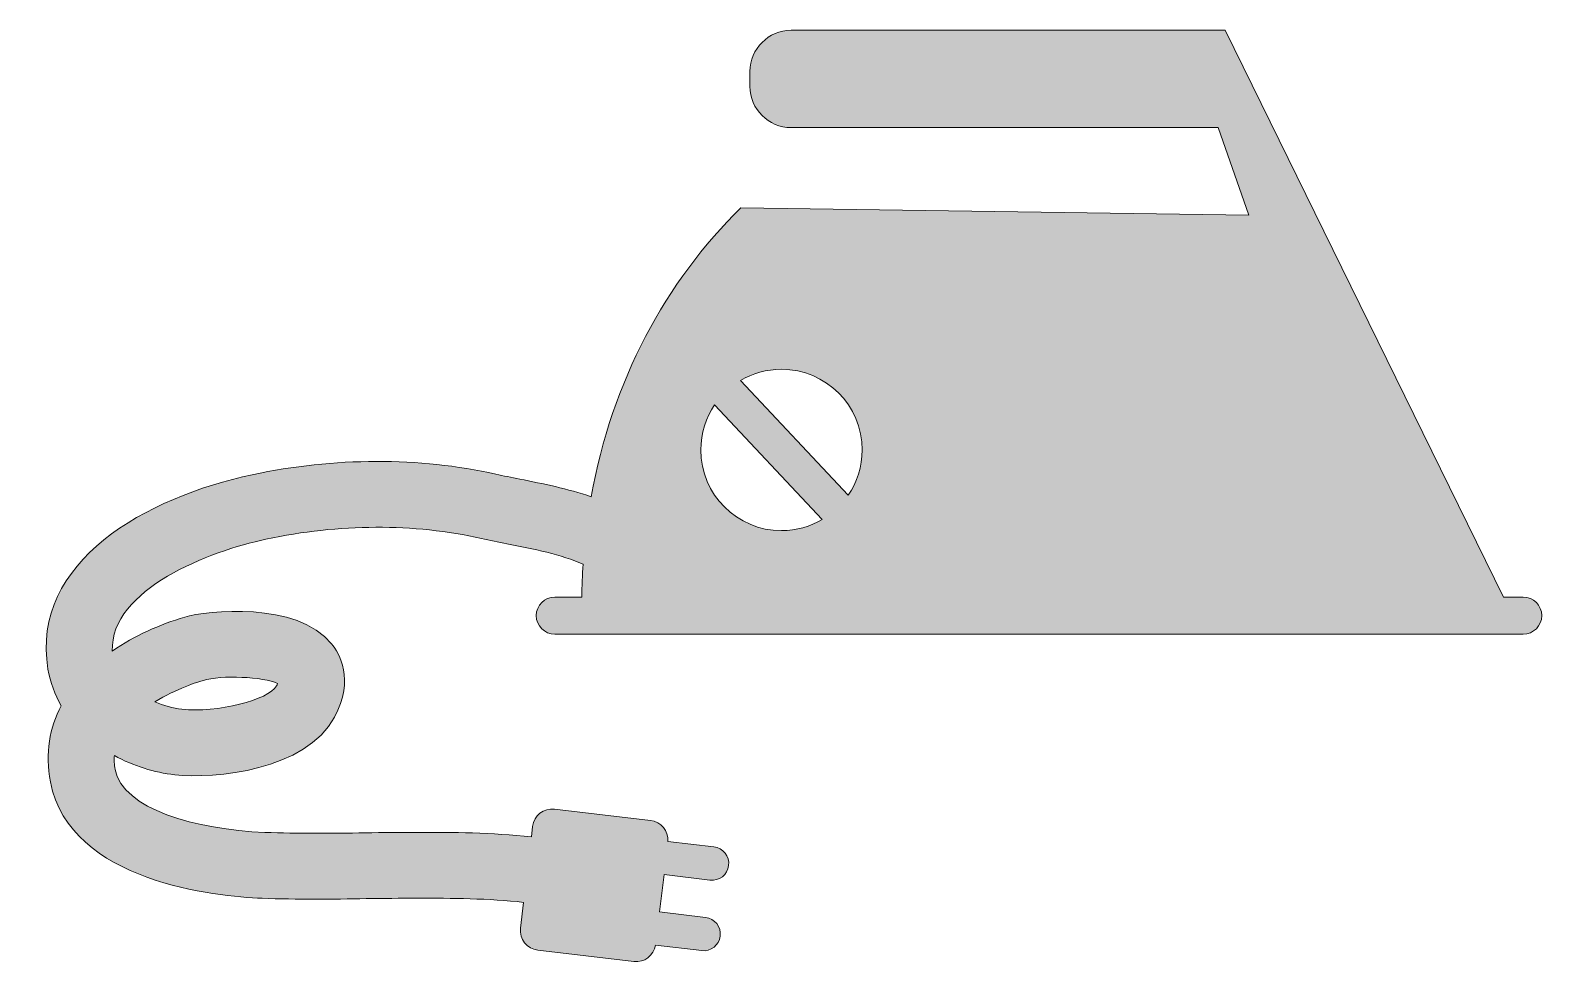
# Model space of a CAD drawing. Header units: inches. Extents: x -1 to 102, y 0 to 63.
import ezdxf

# ---------------------------------------------------------------- set-up
doc = ezdxf.new("R2010")
doc.units = ezdxf.units.IN
doc.header["$MEASUREMENT"] = 0
doc.layers.add('Layer 1', color=7, linetype='Continuous')

msp = doc.modelspace()

# ---------------------------------------------------------------- hatches: boundary and pattern name
at = {"layer": 'Layer 1', "true_color": 0x00c2d1}
h = msp.add_hatch(color=132, dxfattribs=at)
h.dxf.hatch_style = 2
edge = h.paths.add_edge_path()
edge.add_spline(control_points=[(100.34, 24.77), (100.34, 24.77), (99.01, 24.77), (99.01, 24.77), (99.01, 24.77), (80.09, 63.27), (80.09, 63.27), (80.09, 63.27), (79.71, 63.27), (79.71, 63.27), (79.71, 63.27), (77.29, 63.27), (77.29, 63.27), (77.29, 63.27), (50.61, 63.27), (50.61, 63.27), (49.07, 63.27), (47.81, 62.02), (47.81, 60.48), (47.81, 60.48), (47.81, 59.46), (47.81, 59.46), (47.81, 57.91), (49.07, 56.66), (50.61, 56.66), (50.61, 56.66), (79.62, 56.66), (79.62, 56.66), (79.62, 56.66), (81.71, 50.72), (81.71, 50.72), (81.71, 50.72), (47.2, 51.2), (47.2, 51.2), (42.08, 46.25), (38.42, 39.39), (37.02, 31.58), (35.44, 32.13), (33.75, 32.47), (32.17, 32.78), (31.61, 32.9), (31.06, 33), (30.55, 33.12), (25.32, 34.28), (19.59, 34.27), (14, 33.08), (6.84, 31.56), (-1.09, 27.19), (0.12, 19.88), (0.27, 18.97), (0.59, 18.14), (1.02, 17.39), (0.24, 15.9), (-0.09, 14.17), (0.29, 12.21), (1.61, 5.37), (11.63, 4.43), (14.66, 4.31), (17.06, 4.21), (19.44, 4.24), (21.74, 4.28), (22.9, 4.29), (24.06, 4.31), (25.23, 4.31), (27.54, 4.31), (30.06, 4.3), (32.43, 4.03), (32.43, 4.03), (32.22, 2.27), (32.22, 2.27), (32.14, 1.53), (32.66, 0.87), (33.4, 0.78), (33.4, 0.78), (39.92, 0.01), (39.92, 0.01), (40.63, -0.08), (41.27, 0.41), (41.39, 1.12), (41.39, 1.12), (44.53, 0.75), (44.53, 0.75), (45.15, 0.67), (45.72, 1.12), (45.79, 1.74), (45.87, 2.37), (45.42, 2.93), (44.8, 3.01), (44.8, 3.01), (41.67, 3.38), (41.67, 3.38), (41.67, 3.38), (41.97, 5.91), (41.97, 5.91), (41.97, 5.91), (45.09, 5.54), (45.09, 5.54), (45.72, 5.46), (46.29, 5.91), (46.36, 6.53), (46.43, 7.16), (45.99, 7.72), (45.36, 7.8), (45.36, 7.8), (42.23, 8.17), (42.23, 8.17), (42.27, 8.88), (41.77, 9.51), (41.05, 9.59), (41.05, 9.59), (34.53, 10.36), (34.53, 10.36), (33.8, 10.45), (33.13, 9.92), (33.04, 9.19), (33.04, 9.19), (32.96, 8.47), (32.96, 8.47), (30.29, 8.78), (27.57, 8.78), (25.23, 8.78), (24.04, 8.78), (22.86, 8.77), (21.68, 8.75), (19.34, 8.72), (17.13, 8.69), (14.85, 8.78), (10.16, 8.97), (5.2, 10.37), (4.68, 13.06), (4.62, 13.39), (4.6, 13.7), (4.63, 14), (5.92, 13.29), (7.36, 12.85), (8.73, 12.7), (11.44, 12.4), (17.64, 12.98), (19.59, 16.62), (20.96, 19.19), (19.9, 20.95), (19.39, 21.59), (17.01, 24.51), (10.92, 23.85), (9.41, 23.41), (7.72, 22.91), (5.99, 22.14), (4.49, 21.1), (4.33, 25.31), (11.16, 27.9), (14.93, 28.7), (19.9, 29.76), (24.97, 29.78), (29.58, 28.75), (30.12, 28.63), (30.71, 28.51), (31.3, 28.39), (33.08, 28.04), (35.03, 27.65), (36.47, 27), (36.42, 26.26), (36.39, 25.52), (36.39, 24.77), (36.39, 24.77), (34.55, 24.77), (34.55, 24.77), (33.86, 24.77), (33.29, 24.2), (33.29, 23.51), (33.29, 22.81), (33.86, 22.25), (34.55, 22.25), (34.55, 22.25), (100.34, 22.25), (100.34, 22.25), (101.04, 22.25), (101.6, 22.81), (101.6, 23.51), (101.6, 24.2), (101.04, 24.77), (100.34, 24.77)], knot_values=[0, 0, 0, 0, 1, 1, 1, 2, 2, 2, 3, 3, 3, 4, 4, 4, 5, 5, 5, 6, 6, 6, 7, 7, 7, 8, 8, 8, 9, 9, 9, 10, 10, 10, 11, 11, 11, 12, 12, 12, 13, 13, 13, 14, 14, 14, 15, 15, 15, 16, 16, 16, 17, 17, 17, 18, 18, 18, 19, 19, 19, 20, 20, 20, 21, 21, 21, 22, 22, 22, 23, 23, 23, 24, 24, 24, 25, 25, 25, 26, 26, 26, 27, 27, 27, 28, 28, 28, 29, 29, 29, 30, 30, 30, 31, 31, 31, 32, 32, 32, 33, 33, 33, 34, 34, 34, 35, 35, 35, 36, 36, 36, 37, 37, 37, 38, 38, 38, 39, 39, 39, 40, 40, 40, 41, 41, 41, 42, 42, 42, 43, 43, 43, 44, 44, 44, 45, 45, 45, 46, 46, 46, 47, 47, 47, 48, 48, 48, 49, 49, 49, 50, 50, 50, 51, 51, 51, 52, 52, 52, 53, 53, 53, 54, 54, 54, 55, 55, 55, 56, 56, 56, 57, 57, 57, 58, 58, 58, 59, 59, 59, 60, 60, 60, 60], degree=3, periodic=1)
edge = h.paths.add_edge_path()
edge.add_spline(control_points=[(10.67, 19.11), (11.88, 19.47), (14.76, 19.37), (15.72, 18.89), (15.7, 18.84), (15.68, 18.79), (15.64, 18.74), (15.13, 17.77), (11.58, 16.89), (9.22, 17.15), (8.61, 17.21), (7.98, 17.39), (7.38, 17.64), (8.81, 18.54), (10.35, 19.02), (10.67, 19.11)], knot_values=[0, 0, 0, 0, 1, 1, 1, 2, 2, 2, 3, 3, 3, 4, 4, 4, 5, 5, 5, 5], degree=3, periodic=1)
edge = h.paths.add_edge_path()
edge.add_spline(control_points=[(49.95, 29.28), (46.92, 29.28), (44.47, 31.74), (44.47, 34.76), (44.47, 35.9), (44.81, 36.96), (45.41, 37.83), (45.41, 37.83), (52.72, 30.04), (52.72, 30.04), (51.91, 29.56), (50.96, 29.28), (49.95, 29.28)], knot_values=[0, 0, 0, 0, 1, 1, 1, 2, 2, 2, 3, 3, 3, 4, 4, 4, 4], degree=3, periodic=1)
edge = h.paths.add_edge_path()
edge.add_spline(control_points=[(54.49, 31.69), (54.49, 31.69), (47.17, 39.48), (47.17, 39.48), (47.99, 39.96), (48.94, 40.24), (49.95, 40.24), (52.98, 40.24), (55.43, 37.79), (55.43, 34.76), (55.43, 33.62), (55.08, 32.57), (54.49, 31.69)], knot_values=[0, 0, 0, 0, 1, 1, 1, 2, 2, 2, 3, 3, 3, 4, 4, 4, 4], degree=3, periodic=1)

# ---------------------------------------------------------------- linework, layer by layer
at = {"layer": 'Layer 1', "lineweight": 0}
for points, knots in [([(100.34, 24.77), (100.34, 24.77), (99.01, 24.77), (99.01, 24.77), (99.01, 24.77), (80.09, 63.27), (80.09, 63.27), (80.09, 63.27), (79.71, 63.27), (79.71, 63.27), (79.71, 63.27), (77.29, 63.27), (77.29, 63.27), (77.29, 63.27), (50.61, 63.27), (50.61, 63.27), (49.07, 63.27), (47.81, 62.02), (47.81, 60.48), (47.81, 60.48), (47.81, 59.46), (47.81, 59.46), (47.81, 57.91), (49.07, 56.66), (50.61, 56.66), (50.61, 56.66), (79.62, 56.66), (79.62, 56.66), (79.62, 56.66), (81.71, 50.72), (81.71, 50.72), (81.71, 50.72), (47.2, 51.2), (47.2, 51.2), (42.08, 46.25), (38.42, 39.39), (37.02, 31.58), (35.44, 32.13), (33.75, 32.47), (32.17, 32.78), (31.61, 32.9), (31.06, 33), (30.55, 33.12), (25.32, 34.28), (19.59, 34.27), (14, 33.08), (6.84, 31.56), (-1.09, 27.19), (0.12, 19.88), (0.27, 18.97), (0.59, 18.14), (1.02, 17.39), (0.24, 15.9), (-0.09, 14.17), (0.29, 12.21), (1.61, 5.37), (11.63, 4.43), (14.66, 4.31), (17.06, 4.21), (19.44, 4.24), (21.74, 4.28), (22.9, 4.29), (24.06, 4.31), (25.23, 4.31), (27.54, 4.31), (30.06, 4.3), (32.43, 4.03), (32.43, 4.03), (32.22, 2.27), (32.22, 2.27), (32.14, 1.53), (32.66, 0.87), (33.4, 0.78), (33.4, 0.78), (39.92, 0.01), (39.92, 0.01), (40.63, -0.08), (41.27, 0.41), (41.39, 1.12), (41.39, 1.12), (44.53, 0.75), (44.53, 0.75), (45.15, 0.67), (45.72, 1.12), (45.79, 1.74), (45.87, 2.37), (45.42, 2.93), (44.8, 3.01), (44.8, 3.01), (41.67, 3.38), (41.67, 3.38), (41.67, 3.38), (41.97, 5.91), (41.97, 5.91), (41.97, 5.91), (45.09, 5.54), (45.09, 5.54), (45.72, 5.46), (46.29, 5.91), (46.36, 6.53), (46.43, 7.16), (45.99, 7.72), (45.36, 7.8), (45.36, 7.8), (42.23, 8.17), (42.23, 8.17), (42.27, 8.88), (41.77, 9.51), (41.05, 9.59), (41.05, 9.59), (34.53, 10.36), (34.53, 10.36), (33.8, 10.45), (33.13, 9.92), (33.04, 9.19), (33.04, 9.19), (32.96, 8.47), (32.96, 8.47), (30.29, 8.78), (27.57, 8.78), (25.23, 8.78), (24.04, 8.78), (22.86, 8.77), (21.68, 8.75), (19.34, 8.72), (17.13, 8.69), (14.85, 8.78), (10.16, 8.97), (5.2, 10.37), (4.68, 13.06), (4.62, 13.39), (4.6, 13.7), (4.63, 14), (5.92, 13.29), (7.36, 12.85), (8.73, 12.7), (11.44, 12.4), (17.64, 12.98), (19.59, 16.62), (20.96, 19.19), (19.9, 20.95), (19.39, 21.59), (17.01, 24.51), (10.92, 23.85), (9.41, 23.41), (7.72, 22.91), (5.99, 22.14), (4.49, 21.1), (4.33, 25.31), (11.16, 27.9), (14.93, 28.7), (19.9, 29.76), (24.97, 29.78), (29.58, 28.75), (30.12, 28.63), (30.71, 28.51), (31.3, 28.39), (33.08, 28.04), (35.03, 27.65), (36.47, 27), (36.42, 26.26), (36.39, 25.52), (36.39, 24.77), (36.39, 24.77), (34.55, 24.77), (34.55, 24.77), (33.86, 24.77), (33.29, 24.2), (33.29, 23.51), (33.29, 22.81), (33.86, 22.25), (34.55, 22.25), (34.55, 22.25), (100.34, 22.25), (100.34, 22.25), (101.04, 22.25), (101.6, 22.81), (101.6, 23.51), (101.6, 24.2), (101.04, 24.77), (100.34, 24.77)], [0, 0, 0, 0, 1, 1, 1, 2, 2, 2, 3, 3, 3, 4, 4, 4, 5, 5, 5, 6, 6, 6, 7, 7, 7, 8, 8, 8, 9, 9, 9, 10, 10, 10, 11, 11, 11, 12, 12, 12, 13, 13, 13, 14, 14, 14, 15, 15, 15, 16, 16, 16, 17, 17, 17, 18, 18, 18, 19, 19, 19, 20, 20, 20, 21, 21, 21, 22, 22, 22, 23, 23, 23, 24, 24, 24, 25, 25, 25, 26, 26, 26, 27, 27, 27, 28, 28, 28, 29, 29, 29, 30, 30, 30, 31, 31, 31, 32, 32, 32, 33, 33, 33, 34, 34, 34, 35, 35, 35, 36, 36, 36, 37, 37, 37, 38, 38, 38, 39, 39, 39, 40, 40, 40, 41, 41, 41, 42, 42, 42, 43, 43, 43, 44, 44, 44, 45, 45, 45, 46, 46, 46, 47, 47, 47, 48, 48, 48, 49, 49, 49, 50, 50, 50, 51, 51, 51, 52, 52, 52, 53, 53, 53, 54, 54, 54, 55, 55, 55, 56, 56, 56, 57, 57, 57, 58, 58, 58, 59, 59, 59, 60, 60, 60, 60]), ([(54.49, 31.69), (54.49, 31.69), (47.17, 39.48), (47.17, 39.48), (47.99, 39.96), (48.94, 40.24), (49.95, 40.24), (52.98, 40.24), (55.43, 37.79), (55.43, 34.76), (55.43, 33.62), (55.08, 32.57), (54.49, 31.69)], [0, 0, 0, 0, 1, 1, 1, 2, 2, 2, 3, 3, 3, 4, 4, 4, 4]), ([(49.95, 29.28), (46.92, 29.28), (44.47, 31.74), (44.47, 34.76), (44.47, 35.9), (44.81, 36.96), (45.41, 37.83), (45.41, 37.83), (52.72, 30.04), (52.72, 30.04), (51.91, 29.56), (50.96, 29.28), (49.95, 29.28)], [0, 0, 0, 0, 1, 1, 1, 2, 2, 2, 3, 3, 3, 4, 4, 4, 4]), ([(10.67, 19.11), (11.88, 19.47), (14.76, 19.37), (15.72, 18.89), (15.7, 18.84), (15.68, 18.79), (15.64, 18.74), (15.13, 17.77), (11.58, 16.89), (9.22, 17.15), (8.61, 17.21), (7.98, 17.39), (7.38, 17.64), (8.81, 18.54), (10.35, 19.02), (10.67, 19.11)], [0, 0, 0, 0, 1, 1, 1, 2, 2, 2, 3, 3, 3, 4, 4, 4, 5, 5, 5, 5])]:
    msp.add_open_spline(points, degree=3, knots=knots, dxfattribs=at)

doc.saveas('drawing.dxf')
